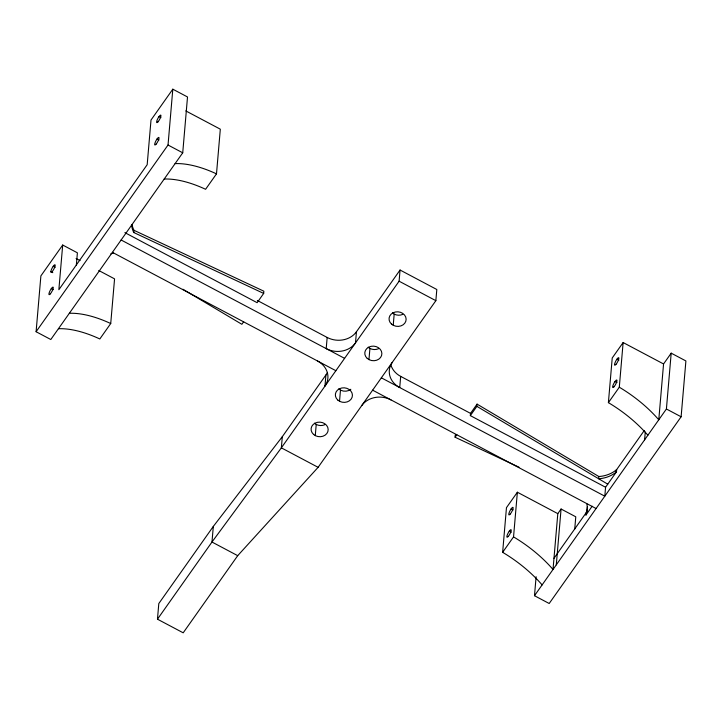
<?xml version="1.0" encoding="UTF-8"?>
<svg xmlns="http://www.w3.org/2000/svg" width="722" height="722" viewBox="0 0 722 722"><rect width="100%" height="100%" fill="white"/><g stroke="black" fill="none" stroke-linecap="round" stroke-linejoin="round"><path stroke-width="1.08" d="M62.697 245.029L58.861 289.702L147.18 164.715L151.006 120.042L172.811 89.185L187.512 96.965L182.729 152.811L50.802 339.52L36.1 331.732L40.883 275.894L62.697 245.029L77.398 252.817L76.342 265.109M58.437 328.718A80.223 37.616 35.2 0 1 99.826 338.97L110.728 323.537L114.563 278.863L98.779 270.506M124.879 232.637L257.131 302.689L263.674 293.43L133.796 232.529L133.985 230.3L133.353 228.964A28.88 24.593 4.9 0 1 132.045 224.56M36.1 331.732L168.027 145.023L172.811 89.185M257.321 300.46L327.165 337.454L326.209 348.618A21.389 18.221 4.9 0 0 355.495 342.923L356.451 331.75L400.06 270.028L436.819 289.504L435.862 300.668L318.113 467.324L237.709 555.669L183.198 632.815L157.468 619.187L158.804 603.556L213.324 526.401L282.311 436.684L325.92 374.962A21.389 18.221 4.9 0 0 327.183 372.859M164.192 179.038A80.223 37.616 35.2 0 1 205.59 189.29L216.492 173.858L220.318 129.184L185.798 110.908M213.324 526.401L211.979 542.032L157.468 619.187M263.674 293.43L263.864 291.201L133.985 230.3M282.311 436.684L281.354 447.848L211.979 542.032L237.709 555.669M315.27 435.601L316.227 424.428M325.92 374.962L324.963 386.126A21.389 18.221 4.9 0 0 317.481 360.964M339.53 401.261L340.486 390.097M368.96 359.601L369.926 348.437M393.219 325.27L394.185 314.097M318.113 467.324L281.354 447.848L399.104 281.201L400.06 270.028M390.882 364.989A21.389 18.221 4.9 0 0 400.683 376.388L399.726 387.561A21.389 18.221 4.9 0 1 392.254 362.39M518.992 467.197L455.077 437.225L455.266 434.987M605.577 487.251L470.338 415.619L470.527 413.381L477.071 404.13L598.827 476.511L600.487 476.385A28.88 24.593 4.9 0 0 616.669 469.589L616.48 471.818L605.577 487.251L604.81 496.185L381.351 377.823M470.338 415.619L476.881 406.36L477.071 404.13M542.114 584.91A80.223 37.616 35.2 0 0 502.638 552.321L506.465 507.656L517.367 492.223L557.808 513.64L553.016 569.477A80.223 37.616 35.2 0 0 513.541 536.897L517.367 492.223M663.563 363.96L623.131 342.544L619.296 387.218A80.223 37.616 35.2 0 1 658.78 419.798L663.563 363.96L671.198 353.157L685.9 360.946L681.117 416.784L549.189 603.502L534.488 595.713L536.112 576.725M556.292 564.848L561.075 509.01L575.777 516.799L574.73 529.082M592.175 506.203L585.948 515.021L586.138 512.791A28.88 24.593 4.9 0 0 587.392 506.898M598.827 476.511L598.637 478.74L600.298 478.623A28.88 24.593 4.9 0 0 616.48 471.818M647.878 435.231A80.223 37.616 35.2 0 0 608.393 402.65L612.229 357.977L623.131 342.544M644.602 439.86L645.269 432.045M534.488 595.713L666.406 408.995L671.198 353.157M243.648 321.768L241.87 324.295L182.919 289.251M455.077 437.225L456.855 434.698M502.638 552.321L513.541 536.897M608.393 402.65L619.296 387.218M557.808 513.64L561.075 509.01M553.973 558.314L587.383 511.032M615.424 471.349L644.277 430.511M158.966 116.63L160.925 117.668M616.913 359.195L618.88 360.242M157.044 138.967L159.011 140.005M615 381.532L616.967 382.57M168.027 145.023L182.729 152.811M666.406 408.995L681.117 416.784M399.104 281.201L435.862 300.668M400.683 376.388L470.527 413.381M121.125 239.993L344.584 358.356M112.406 252.339L335.865 370.702M372.624 390.169L596.083 508.532M76.099 258.494L80.043 260.588M53.202 266.31L55.161 267.348M511.149 508.875L513.125 509.912M50.829 271.634L52.796 272.672M51.289 288.647L53.247 289.684M509.236 531.212L511.212 532.249M476.881 406.36L607.753 484.164M133.796 232.529L133.164 231.193A28.88 24.593 4.9 0 1 131.557 224.533M350.82 389.284A8.556 7.292 4.9 0 1 338.726 388.878M378.472 348.717A8.556 7.292 4.9 0 1 368.166 347.219M69.339 313.294A80.223 37.616 35.2 0 1 110.728 323.537M402.732 314.386A8.556 7.292 4.9 0 1 392.425 312.879M324.774 424.716A8.556 7.292 4.9 0 1 314.467 423.209M356.451 331.75A21.389 18.221 4.9 0 1 327.165 337.454M361.722 405.602A21.389 18.221 4.9 0 1 391.008 399.907M586.887 503.866A28.88 24.593 4.9 0 1 585.948 515.021M110.863 253.828A28.88 24.593 4.9 0 1 113.318 253.025M175.094 163.614A80.223 37.616 35.2 0 1 216.492 173.858M367.209 358.383A8.556 7.292 4.9 0 0 381.559 355.594A8.556 7.292 4.9 0 0 371.207 346.307A8.556 7.292 4.9 0 0 367.209 358.383M337.77 400.042A8.556 7.292 4.9 0 0 352.119 397.253A8.556 7.292 4.9 0 0 341.777 387.976A8.556 7.292 4.9 0 0 337.77 400.042M391.468 324.052A8.556 7.292 4.9 0 0 405.818 321.263A8.556 7.292 4.9 0 0 395.466 311.976A8.556 7.292 4.9 0 0 391.468 324.052M313.51 434.382A8.556 7.292 4.9 0 0 327.86 431.594A8.556 7.292 4.9 0 0 317.518 422.307A8.556 7.292 4.9 0 0 313.51 434.382M50.35 293.836A4.278 1.002 -62.1 0 0 53.257 287.32A4.278 1.002 -62.1 0 0 49.692 291.48A4.278 1.002 -62.1 0 0 50.35 293.836M52.264 271.499A4.278 1.002 -62.1 0 0 55.17 264.983A4.278 1.002 -62.1 0 0 51.605 269.144A4.278 1.002 -62.1 0 0 52.264 271.499M156.105 144.156A4.278 1.002 -62.1 0 0 159.011 137.64A4.278 1.002 -62.1 0 0 155.447 141.801A4.278 1.002 -62.1 0 0 156.105 144.156M158.019 121.819A4.278 1.002 -62.1 0 0 160.925 115.303A4.278 1.002 -62.1 0 0 157.369 119.473A4.278 1.002 -62.1 0 0 158.019 121.819M508.297 536.401A4.278 1.002 -62.1 0 0 511.203 529.885A4.278 1.002 -62.1 0 0 507.638 534.045A4.278 1.002 -62.1 0 0 508.297 536.401M510.21 514.064A4.278 1.002 -62.1 0 0 513.116 507.548A4.278 1.002 -62.1 0 0 509.551 511.708A4.278 1.002 -62.1 0 0 510.21 514.064M614.052 386.721A4.278 1.002 -62.1 0 0 616.958 380.205A4.278 1.002 -62.1 0 0 613.402 384.366A4.278 1.002 -62.1 0 0 614.052 386.721M615.974 364.384A4.278 1.002 -62.1 0 0 618.871 357.868A4.278 1.002 -62.1 0 0 615.315 362.029A4.278 1.002 -62.1 0 0 615.974 364.384"/></g></svg>
